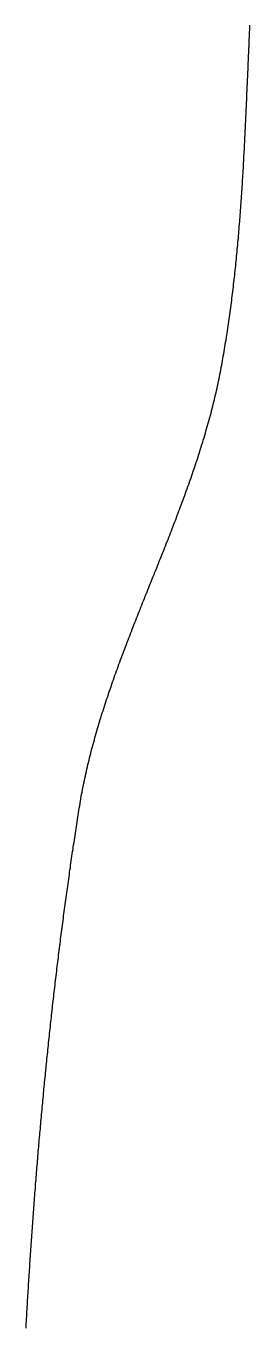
# Model space of a CAD drawing. Header units: metres. Extents: x -47 to 47, y -110 to 110.
# Drawn here: x -26.73 to -21.94, y 54.75 to 82.56 of the extents above; entities that cross this region are included whole.
import ezdxf

# ---------------------------------------------------------------- set-up
doc = ezdxf.new("R2010")
doc.units = ezdxf.units.M

msp = doc.modelspace()

# ---------------------------------------------------------------- linework, layer by layer
for points in [[(-22.564, 75.203), (-22.555, 75.252), (-22.546, 75.301), (-22.537, 75.35), (-22.528, 75.399), (-22.519, 75.448), (-22.511, 75.498), (-22.502, 75.547), (-22.494, 75.596), (-22.485, 75.645), (-22.477, 75.694), (-22.469, 75.744), (-22.461, 75.793), (-22.453, 75.842), (-22.445, 75.892), (-22.437, 75.941), (-22.429, 75.99), (-22.422, 76.039), (-22.414, 76.089), (-22.407, 76.138), (-22.4, 76.188), (-22.393, 76.237), (-22.386, 76.286), (-22.379, 76.336), (-22.372, 76.385), (-22.365, 76.435), (-22.358, 76.484), (-22.352, 76.534), (-22.345, 76.583), (-22.338, 76.633), (-22.332, 76.682), (-22.326, 76.732), (-22.32, 76.781), (-22.314, 76.831), (-22.307, 76.88), (-22.302, 76.93), (-22.296, 76.979), (-22.29, 77.029), (-22.284, 77.079), (-22.279, 77.128), (-22.273, 77.178), (-22.267, 77.227), (-22.262, 77.277), (-22.257, 77.327), (-22.251, 77.376), (-22.246, 77.426), (-22.241, 77.476), (-22.236, 77.525), (-22.231, 77.575), (-22.226, 77.625), (-22.221, 77.675), (-22.217, 77.724), (-22.212, 77.774), (-22.207, 77.824), (-22.203, 77.874), (-22.198, 77.923), (-22.194, 77.973), (-22.189, 78.023), (-22.185, 78.073), (-22.181, 78.122), (-22.177, 78.172), (-22.173, 78.222), (-22.169, 78.272), (-22.164, 78.322), (-22.161, 78.372), (-22.157, 78.421), (-22.153, 78.471), (-22.149, 78.521), (-22.145, 78.571), (-22.142, 78.621), (-22.138, 78.671), (-22.134, 78.721), (-22.131, 78.771), (-22.127, 78.821), (-22.124, 78.871), (-22.12, 78.92), (-22.117, 78.97), (-22.114, 79.02), (-22.111, 79.07), (-22.107, 79.12), (-22.104, 79.17), (-22.101, 79.22), (-22.098, 79.27), (-22.095, 79.32), (-22.092, 79.37), (-22.089, 79.42), (-22.086, 79.47), (-22.083, 79.52), (-22.08, 79.57), (-22.077, 79.62), (-22.075, 79.67), (-22.072, 79.72), (-22.069, 79.77), (-22.066, 79.82), (-22.064, 79.87), (-22.061, 79.92), (-22.059, 79.97), (-22.056, 80.02), (-22.053, 80.07), (-22.051, 80.12), (-22.048, 80.17), (-22.046, 80.221), (-22.043, 80.271), (-22.041, 80.321), (-22.039, 80.371), (-22.036, 80.421), (-22.034, 80.471), (-22.032, 80.521), (-22.029, 80.571), (-22.027, 80.621), (-22.025, 80.671), (-22.022, 80.721), (-22.02, 80.771), (-22.018, 80.821), (-22.016, 80.872), (-22.013, 80.922), (-22.011, 80.972), (-22.009, 81.022), (-22.007, 81.072), (-22.005, 81.122), (-22.002, 81.172), (-22, 81.222), (-21.998, 81.272), (-21.996, 81.322), (-21.994, 81.373), (-21.992, 81.423), (-21.99, 81.473), (-21.987, 81.523), (-21.985, 81.573), (-21.983, 81.623), (-21.981, 81.673), (-21.979, 81.723), (-21.977, 81.773), (-21.975, 81.823), (-21.972, 81.874), (-21.97, 81.924), (-21.968, 81.974), (-21.966, 82.024), (-21.964, 82.074), (-21.962, 82.124), (-21.959, 82.174), (-21.957, 82.224), (-21.955, 82.274), (-21.953, 82.324), (-21.95, 82.375), (-21.948, 82.425), (-21.946, 82.475), (-21.944, 82.525), (-21.941, 82.575)], [(-25.588, 65.827), (-25.58, 65.876), (-25.572, 65.925), (-25.564, 65.975), (-25.555, 66.024), (-25.547, 66.073), (-25.538, 66.122), (-25.529, 66.171), (-25.519, 66.22), (-25.51, 66.269), (-25.5, 66.318), (-25.49, 66.367), (-25.48, 66.416), (-25.469, 66.465), (-25.459, 66.513), (-25.448, 66.562), (-25.437, 66.611), (-25.426, 66.659), (-25.415, 66.708), (-25.404, 66.756), (-25.392, 66.805), (-25.38, 66.853), (-25.368, 66.902), (-25.356, 66.95), (-25.344, 66.998), (-25.332, 67.047), (-25.319, 67.095), (-25.306, 67.143), (-25.293, 67.191), (-25.28, 67.239), (-25.267, 67.287), (-25.254, 67.335), (-25.24, 67.383), (-25.226, 67.431), (-25.213, 67.479), (-25.199, 67.527), (-25.185, 67.575), (-25.17, 67.623), (-25.156, 67.671), (-25.141, 67.719), (-25.127, 67.766), (-25.112, 67.814), (-25.097, 67.862), (-25.082, 67.909), (-25.067, 67.957), (-25.052, 68.004), (-25.036, 68.052), (-25.021, 68.1), (-25.005, 68.147), (-24.989, 68.195), (-24.973, 68.242), (-24.958, 68.289), (-24.941, 68.337), (-24.925, 68.384), (-24.909, 68.431), (-24.893, 68.479), (-24.876, 68.526), (-24.86, 68.573), (-24.843, 68.621), (-24.826, 68.668), (-24.809, 68.715), (-24.792, 68.762), (-24.775, 68.809), (-24.758, 68.857), (-24.741, 68.904), (-24.724, 68.951), (-24.706, 68.998), (-24.689, 69.045), (-24.671, 69.092), (-24.654, 69.139), (-24.636, 69.186), (-24.618, 69.233), (-24.601, 69.28), (-24.583, 69.327), (-24.565, 69.374), (-24.547, 69.421), (-24.529, 69.468), (-24.511, 69.515), (-24.493, 69.562), (-24.475, 69.608), (-24.456, 69.655), (-24.438, 69.702), (-24.42, 69.749), (-24.401, 69.796), (-24.383, 69.843), (-24.364, 69.89), (-24.346, 69.936), (-24.327, 69.983), (-24.309, 70.03), (-24.29, 70.077), (-24.272, 70.124), (-24.253, 70.17), (-24.235, 70.217), (-24.216, 70.264), (-24.197, 70.311), (-24.178, 70.357), (-24.16, 70.404), (-24.141, 70.451), (-24.122, 70.498), (-24.103, 70.544), (-24.085, 70.591), (-24.066, 70.638), (-24.047, 70.685), (-24.028, 70.731), (-24.01, 70.778), (-23.991, 70.825), (-23.972, 70.872), (-23.953, 70.919), (-23.935, 70.965), (-23.916, 71.012), (-23.897, 71.059), (-23.879, 71.106), (-23.86, 71.152), (-23.841, 71.199), (-23.823, 71.246), (-23.804, 71.293), (-23.785, 71.34), (-23.767, 71.386), (-23.748, 71.433), (-23.73, 71.48), (-23.711, 71.527), (-23.693, 71.574), (-23.675, 71.621), (-23.656, 71.668), (-23.638, 71.714), (-23.62, 71.761), (-23.602, 71.808), (-23.583, 71.855), (-23.565, 71.902), (-23.547, 71.949), (-23.529, 71.996), (-23.511, 72.043), (-23.494, 72.09), (-23.476, 72.137), (-23.458, 72.184), (-23.44, 72.231), (-23.423, 72.278), (-23.405, 72.325), (-23.388, 72.372), (-23.371, 72.419), (-23.353, 72.467), (-23.336, 72.514), (-23.319, 72.561), (-23.302, 72.608), (-23.285, 72.655), (-23.268, 72.703), (-23.251, 72.75), (-23.235, 72.797), (-23.218, 72.844), (-23.201, 72.892), (-23.185, 72.939), (-23.169, 72.987), (-23.153, 73.034), (-23.136, 73.081), (-23.12, 73.129), (-23.105, 73.176), (-23.089, 73.224), (-23.073, 73.271), (-23.058, 73.319), (-23.042, 73.367), (-23.027, 73.414), (-23.012, 73.462), (-22.997, 73.51), (-22.982, 73.557), (-22.967, 73.605), (-22.952, 73.653), (-22.938, 73.701), (-22.923, 73.749), (-22.909, 73.797), (-22.895, 73.844), (-22.881, 73.892), (-22.867, 73.94), (-22.853, 73.988), (-22.84, 74.037), (-22.827, 74.085), (-22.813, 74.133), (-22.8, 74.181), (-22.787, 74.229), (-22.774, 74.277), (-22.762, 74.326), (-22.749, 74.374), (-22.737, 74.423), (-22.725, 74.471), (-22.713, 74.519), (-22.701, 74.568), (-22.69, 74.617), (-22.678, 74.665), (-22.667, 74.714), (-22.656, 74.762), (-22.645, 74.811), (-22.634, 74.86), (-22.624, 74.909), (-22.613, 74.958), (-22.603, 75.007), (-22.593, 75.056), (-22.583, 75.105), (-22.574, 75.154), (-22.564, 75.203)], [(-26.727, 54.701), (-26.724, 54.751), (-26.721, 54.801), (-26.718, 54.851), (-26.716, 54.901), (-26.713, 54.951), (-26.71, 55), (-26.707, 55.05), (-26.704, 55.1), (-26.701, 55.15), (-26.698, 55.2), (-26.695, 55.249), (-26.692, 55.299), (-26.689, 55.349), (-26.686, 55.399), (-26.683, 55.448), (-26.68, 55.498), (-26.677, 55.548), (-26.674, 55.598), (-26.671, 55.648), (-26.668, 55.697), (-26.665, 55.747), (-26.662, 55.797), (-26.658, 55.847), (-26.655, 55.896), (-26.652, 55.946), (-26.649, 55.996), (-26.646, 56.046), (-26.642, 56.095), (-26.639, 56.145), (-26.636, 56.195), (-26.632, 56.245), (-26.629, 56.294), (-26.626, 56.344), (-26.622, 56.394), (-26.619, 56.444), (-26.616, 56.493), (-26.612, 56.543), (-26.609, 56.593), (-26.605, 56.642), (-26.602, 56.692), (-26.598, 56.742), (-26.595, 56.792), (-26.591, 56.841), (-26.588, 56.891), (-26.584, 56.941), (-26.581, 56.99), (-26.577, 57.04), (-26.573, 57.09), (-26.57, 57.139), (-26.566, 57.189), (-26.562, 57.239), (-26.559, 57.288), (-26.555, 57.338), (-26.551, 57.388), (-26.547, 57.437), (-26.544, 57.487), (-26.54, 57.537), (-26.536, 57.586), (-26.532, 57.636), (-26.528, 57.686), (-26.524, 57.735), (-26.521, 57.785), (-26.517, 57.835), (-26.513, 57.884), (-26.509, 57.934), (-26.505, 57.983), (-26.501, 58.033), (-26.497, 58.083), (-26.493, 58.132), (-26.489, 58.182), (-26.485, 58.232), (-26.481, 58.281), (-26.476, 58.331), (-26.472, 58.38), (-26.468, 58.43), (-26.464, 58.48), (-26.46, 58.529), (-26.456, 58.579), (-26.451, 58.628), (-26.447, 58.678), (-26.443, 58.727), (-26.438, 58.777), (-26.434, 58.827), (-26.43, 58.876), (-26.425, 58.926), (-26.421, 58.975), (-26.417, 59.025), (-26.412, 59.074), (-26.408, 59.124), (-26.403, 59.174), (-26.399, 59.223), (-26.394, 59.273), (-26.39, 59.322), (-26.385, 59.372), (-26.381, 59.421), (-26.376, 59.471), (-26.371, 59.52), (-26.367, 59.57), (-26.362, 59.619), (-26.357, 59.669), (-26.353, 59.718), (-26.348, 59.768), (-26.343, 59.817), (-26.339, 59.867), (-26.334, 59.916), (-26.329, 59.966), (-26.324, 60.015), (-26.319, 60.065), (-26.314, 60.114), (-26.31, 60.164), (-26.305, 60.213), (-26.3, 60.263), (-26.295, 60.312), (-26.29, 60.362), (-26.285, 60.411), (-26.28, 60.46), (-26.275, 60.51), (-26.27, 60.559), (-26.264, 60.609), (-26.259, 60.658), (-26.254, 60.708), (-26.249, 60.757), (-26.244, 60.806), (-26.239, 60.856), (-26.233, 60.905), (-26.228, 60.955), (-26.223, 61.004), (-26.218, 61.054), (-26.212, 61.103), (-26.207, 61.152), (-26.202, 61.202), (-26.196, 61.251), (-26.191, 61.301), (-26.185, 61.35), (-26.18, 61.399), (-26.174, 61.449), (-26.169, 61.498), (-26.163, 61.547), (-26.158, 61.597), (-26.152, 61.646), (-26.147, 61.695), (-26.141, 61.745), (-26.135, 61.794), (-26.13, 61.844), (-26.124, 61.893), (-26.118, 61.942), (-26.113, 61.992), (-26.107, 62.041), (-26.101, 62.09), (-26.095, 62.14), (-26.089, 62.189), (-26.084, 62.238), (-26.078, 62.287), (-26.072, 62.337), (-26.066, 62.386), (-26.06, 62.435), (-26.054, 62.485), (-26.048, 62.534), (-26.042, 62.583), (-26.036, 62.633), (-26.03, 62.682), (-26.024, 62.731), (-26.018, 62.78), (-26.011, 62.83), (-26.005, 62.879), (-25.999, 62.928), (-25.993, 62.977), (-25.987, 63.027), (-25.98, 63.076), (-25.974, 63.125), (-25.968, 63.174), (-25.961, 63.224), (-25.955, 63.273), (-25.949, 63.322), (-25.942, 63.371), (-25.936, 63.42), (-25.929, 63.47), (-25.923, 63.519), (-25.916, 63.568), (-25.91, 63.617), (-25.903, 63.666), (-25.897, 63.716), (-25.89, 63.765), (-25.883, 63.814), (-25.877, 63.863), (-25.87, 63.912), (-25.863, 63.962), (-25.856, 64.011), (-25.85, 64.06), (-25.843, 64.109), (-25.836, 64.158), (-25.829, 64.207), (-25.822, 64.256), (-25.815, 64.306), (-25.808, 64.355), (-25.801, 64.404), (-25.795, 64.453), (-25.788, 64.502), (-25.78, 64.551), (-25.773, 64.6), (-25.766, 64.649), (-25.759, 64.699), (-25.752, 64.748), (-25.745, 64.797), (-25.738, 64.846), (-25.731, 64.895), (-25.723, 64.944), (-25.716, 64.993), (-25.709, 65.042), (-25.701, 65.091), (-25.694, 65.14), (-25.687, 65.189), (-25.679, 65.238), (-25.672, 65.287), (-25.664, 65.337), (-25.657, 65.386), (-25.649, 65.435), (-25.642, 65.484), (-25.634, 65.533), (-25.627, 65.582), (-25.619, 65.631), (-25.611, 65.68), (-25.604, 65.729), (-25.596, 65.778), (-25.588, 65.827)]]:
    msp.add_lwpolyline(points)

doc.saveas('drawing.dxf')
